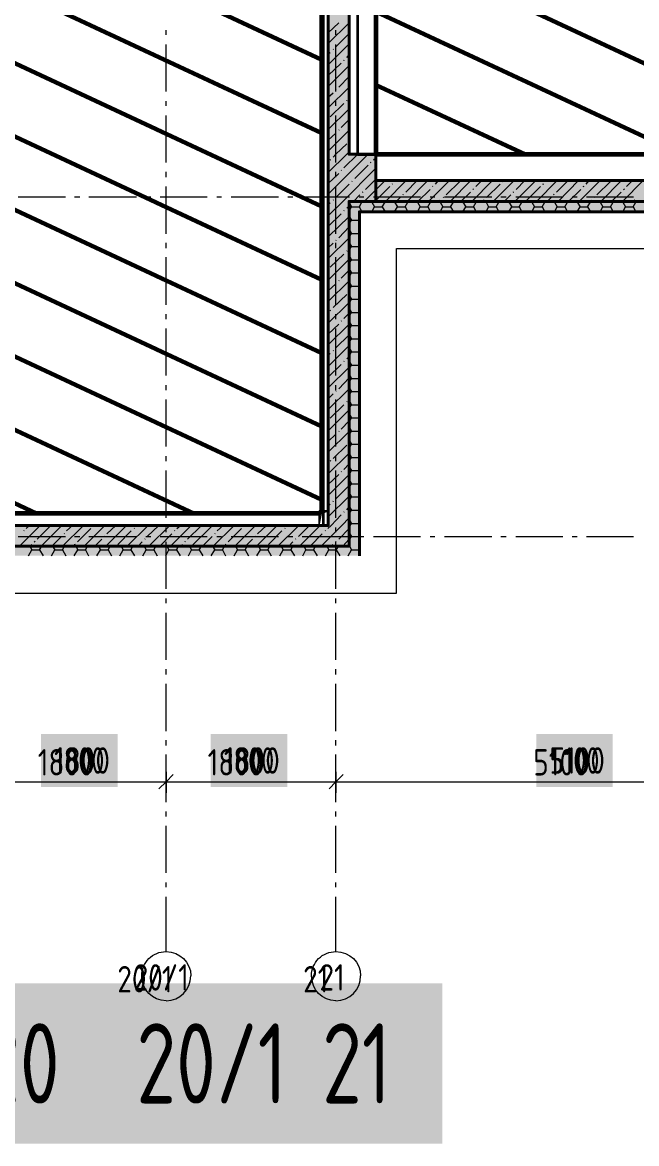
# Model space of a CAD drawing. Header units: millimetres. Extents: x -164500 to 426394, y -23753 to 102118.
# Drawn here: x -83931 to -77419, y -5874 to 6016 of the extents above; entities that cross this region are included whole.
import ezdxf

# ---------------------------------------------------------------- set-up
doc = ezdxf.new("R2010")
doc.units = ezdxf.units.MM
doc.layers.add('0) шлифовка', color=5, linetype='Continuous', lineweight=60)
doc.layers.add('389 П-1', color=210, linetype='Continuous', lineweight=35)
doc.layers.add('PDF _Геометрия', color=7, linetype='Continuous', true_color=0x1f1f1f)
doc.layers.add('PDF _Сплошная заливка', color=7, linetype='Continuous', true_color=0xffffff)
doc.layers.add('PDF _Текст', color=7, linetype='Continuous')
doc.styles.get("Standard").update_dxf_attribs({"font": 'ГОСТ тип А.ttf'})
doc.styles.add('СПДС', font='ГОСТ тип А.ttf', dxfattribs={"width": 0.9})
doc.linetypes.add('зигзаг', pattern='A,0.00254,-5.08,[131,ltypeshp.shx,S=5.08,R=0,X=-5.08,Y=0],-10.16,[131,ltypeshp.shx,S=5.08,R=180,X=5.08,Y=0],-5.08', length=20.32254)
pattern_1 = [(155, (205553.1, 26879), (-297.8825, -638.811), [])]

msp = doc.modelspace()

# ---------------------------------------------------------------- hatches: boundary and pattern name
at = {"layer": '0) шлифовка', "true_color": 0x2776bb}
h = msp.add_hatch(dxfattribs=at)
h.set_pattern_fill('ANSI31', color=152, scale=222, angle=110)
h.set_pattern_definition(pattern_1)
h.paths.add_polyline_path([(-80183.615, 4617.804), (-71698.22, 4617.804), (-71698.22, 11472.207), (-80183.615, 11472.207)])
h = msp.add_hatch(dxfattribs=at)
h.set_pattern_fill('ANSI31', color=152, scale=222, angle=110)
h.set_pattern_definition(pattern_1)
h.paths.add_polyline_path([(-80759.758, 809.331), (-116764.44, 809.331), (-116764.44, 8350.022), (-80759.758, 8350.022)])
at = {"layer": 'PDF _Сплошная заливка', "linetype": 'зигзаг', "transparency": 33554559}
h = msp.add_hatch(color=256, dxfattribs=at)
h.paths.add_polyline_path([(-80687.74, 4617.804), (-80467.467, 4617.804), (-80467.467, 8468.64), (-80687.74, 8468.64)])
h.paths.add_polyline_path([(-80467.467, 4117.915), (-80687.74, 4117.915), (-80687.74, 682.241), (-80467.467, 682.241)])

# ---------------------------------------------------------------- linework, layer by layer
at = {"layer": '0) шлифовка'}
for points in [[(-80183.615, 4617.804), (-71698.22, 4617.804), (-71698.22, 11472.207), (-80183.615, 11472.207)], [(-80759.758, 809.331), (-116764.44, 809.331), (-116764.44, 8350.022), (-80759.758, 8350.022)]]:
    msp.add_lwpolyline(points, close=True, dxfattribs=at)
at = {"layer": '389 П-1'}
for points in [[(-80183.615, 11374.771), (-80378.487, 11374.771), (-80378.487, 4613.567), (-71681.274, 4613.567), (-71681.274, 11374.771), (-75838.516, 11374.771)], [(-84081.051, 1734.513), (-84081.051, 682.241), (-80738.576, 682.241), (-80738.576, 8248.35), (-84081.051, 8248.35), (-84081.051, 7269.444)]]:
    msp.add_lwpolyline(points, dxfattribs=at)
at = {"layer": 'PDF _Геометрия', "color": 7, "lineweight": 40}
for points in [[(-80467.45, 8468.64), (-80467.45, 11472.207), (-80687.74, 11472.207), (-80687.74, 8468.64), (-80687.74, 4617.804), (-80687.74, 4117.915), (-80687.74, 682.241), (-84089.524, 682.241), (-84089.524, 1686.254), (-84309.814, 1686.254), (-84309.814, 682.241), (-85648.498, 682.241), (-90261.876, 682.241), (-90261.876, 461.951), (-85648.498, 461.951), (-80467.45, 461.951), (-80467.45, 682.241), (-80467.45, 4117.915), (-80183.615, 4117.915), (-80183.615, 4617.804), (-80467.45, 4617.804)], [(-80183.615, 4117.915), (-75811.709, 4117.915), (-75811.709, 4338.205), (-80183.615, 4338.205)]]:
    msp.add_lwpolyline(points, close=True, dxfattribs=at)
at = {"layer": 'PDF _Геометрия', "color": 7, "lineweight": 9}
for points in [[(-117649.836, 360.278), (-117649.836, -37.938), (-79963.326, -37.938), (-79963.326, 3618.026), (-70956.86, 3618.026), (-70956.86, 7617.135), (-71350.84, 7617.135)], [(-82407.696, 5884.47), (-82407.696, 5935.306)], [(-80607.25, 5884.47), (-80607.25, 5935.306)], [(-82407.696, 5282.909), (-82407.696, 5782.798)], [(-80607.25, 5282.909), (-80607.25, 5782.798)], [(-82407.696, 5130.401), (-82407.696, 5181.237)], [(-80607.25, 5130.401), (-80607.25, 5181.237)], [(-82407.696, 4528.84), (-82407.696, 5028.729)], [(-80607.25, 4528.84), (-80607.25, 5028.729)], [(-82407.696, 4376.332), (-82407.696, 4431.404)], [(-80607.25, 4376.332), (-80607.25, 4431.404)], [(-83975.143, 4164.515), (-83475.254, 4164.515)], [(-83377.818, 4164.515), (-83322.746, 4164.515)], [(-83225.31, 4164.515), (-82721.185, 4164.515)], [(-82623.749, 4164.515), (-82568.677, 4164.515)], [(-82471.241, 4164.515), (-81971.352, 4164.515)], [(-82407.696, 3774.771), (-82407.696, 4274.66)], [(-81869.68, 4164.515), (-81818.844, 4164.515)], [(-81717.172, 4164.515), (-81217.283, 4164.515)], [(-81115.611, 4164.515), (-81064.775, 4164.515)], [(-80963.103, 4164.515), (-80463.214, 4164.515)], [(-80607.25, 3774.771), (-80607.25, 4274.66)], [(-80361.542, 4164.515), (-80310.706, 4164.515)], [(-80209.034, 4164.515), (-79709.145, 4164.515)], [(-79607.473, 4164.515), (-79556.637, 4164.515)], [(-79454.964, 4164.515), (-78955.076, 4164.515)], [(-78857.64, 4164.515), (-78802.568, 4164.515)], [(-78700.895, 4164.515), (-78201.007, 4164.515)], [(-78103.571, 4164.515), (-78048.498, 4164.515)], [(-77951.063, 4164.515), (-77451.174, 4164.515)], [(-80357.306, 461.951), (-80357.306, 4007.77), (-71350.84, 4007.77)], [(-82407.696, 3622.263), (-82407.696, 3677.335)], [(-80607.25, 3622.263), (-80607.25, 3677.335)], [(-82407.696, 3020.702), (-82407.696, 3524.827)], [(-80607.25, 3020.702), (-80607.25, 3524.827)], [(-82407.696, 2868.194), (-82407.696, 2923.266)], [(-80607.25, 2868.194), (-80607.25, 2923.266)], [(-82407.696, 2270.869), (-82407.696, 2770.758)], [(-80607.25, 2270.869), (-80607.25, 2770.758)], [(-82407.696, 2114.125), (-82407.696, 2169.197)], [(-80607.25, 2114.125), (-80607.25, 2169.197)], [(-82407.696, 1516.8), (-82407.696, 2016.689)], [(-80607.25, 1516.8), (-80607.25, 2016.689)], [(-82407.696, 1364.292), (-82407.696, 1415.128)], [(-80607.25, 1364.292), (-80607.25, 1415.128)], [(-82407.696, 762.731), (-82407.696, 1262.62)], [(-80607.25, 762.731), (-80607.25, 1262.62)], [(-80785.176, 682.241), (-80759.758, 809.331), (-80687.74, 834.749)], [(-82407.696, 610.223), (-82407.696, 661.059)], [(-80607.25, 610.223), (-80607.25, 661.059)], [(-83975.143, 563.623), (-83475.254, 563.623)], [(-83377.818, 563.623), (-83322.746, 563.623)], [(-83225.31, 563.623), (-82721.185, 563.623)], [(-82623.749, 563.623), (-82568.677, 563.623)], [(-82471.241, 563.623), (-81971.352, 563.623)], [(-82407.696, 8.662), (-82407.696, 508.55)], [(-81869.68, 563.623), (-81818.844, 563.623)], [(-81717.172, 563.623), (-81217.283, 563.623)], [(-81115.611, 563.623), (-81064.775, 563.623)], [(-80963.103, 563.623), (-80463.214, 563.623)], [(-80607.25, 8.662), (-80607.25, 508.55)], [(-80361.542, 563.623), (-80310.706, 563.623)], [(-80209.034, 563.623), (-79709.145, 563.623)], [(-79607.473, 563.623), (-79556.637, 563.623)], [(-79454.964, 563.623), (-78955.076, 563.623)], [(-78857.64, 563.623), (-78802.568, 563.623)], [(-78700.895, 563.623), (-78201.007, 563.623)], [(-78103.571, 563.623), (-78048.498, 563.623)], [(-77951.063, 563.623), (-77451.174, 563.623)], [(-80357.306, 461.951), (-80357.306, 461.951)], [(-80357.306, 360.278), (-80357.306, 360.278)], [(-82407.696, -143.846), (-82407.696, -93.01)], [(-80607.25, -143.846), (-80607.25, -93.01)], [(-82407.696, -745.407), (-82407.696, -245.519)], [(-80607.25, -745.407), (-80607.25, -245.519)], [(-82407.696, -897.916), (-82407.696, -842.843)], [(-80607.25, -897.916), (-80607.25, -842.843)], [(-82407.696, -1499.476), (-82407.696, -999.588)], [(-80607.25, -1499.476), (-80607.25, -999.588)], [(-82407.696, -1651.985), (-82407.696, -1596.912)], [(-80607.25, -1651.985), (-80607.25, -1596.912)], [(-82407.696, -2253.545), (-82407.696, -1749.421)], [(-80607.25, -2253.545), (-80607.25, -1749.421)], [(-82407.696, -1931.583), (-82407.696, -2037.492), (-82407.696, -2156.11)], [(-80607.25, -1931.583), (-80607.25, -2037.492), (-80607.25, -2156.11)], [(-95015.054, -2037.492), (-90511.821, -2037.492), (-89711.152, -2037.492), (-85610.371, -2037.492), (-84208.142, -2037.492), (-82407.696, -2037.492), (-80607.25, -2037.492), (-75502.456, -2037.492), (-71600.784, -2037.492), (-71300.003, -2037.492), (-66796.77, -2037.492), (-63293.314, -2037.492), (-61492.869, -2037.492), (-57540.36, -2037.492), (-55439.134, -2037.492), (-50334.34, -2037.492), (-48932.11, -2037.492), (-45432.891, -2037.492), (-40175.589, -2037.492), (-34922.523, -2037.492), (-30999.669, -2037.492)], [(-82407.696, -2406.054), (-82407.696, -2350.981)], [(-80607.25, -2406.054), (-80607.25, -2350.981)], [(-82407.696, -3003.378), (-82407.696, -2503.49)], [(-80607.25, -3003.378), (-80607.25, -2503.49)], [(-82407.696, -3155.887), (-82407.696, -3105.05)], [(-80607.25, -3155.887), (-80607.25, -3105.05)]]:
    msp.add_lwpolyline(points, dxfattribs=at)
at = {"layer": 'PDF _Геометрия', "lineweight": 9}
for points in [[(-80687.74, 5791.271), (-80467.45, 6011.56)], [(-80687.74, 5905.652), (-80577.595, 6011.56)], [(-80607.25, 5757.38), (-80467.45, 5897.179)], [(-80687.74, 5566.744), (-80467.45, 5787.034)], [(-80636.904, 5727.725), (-80632.668, 5731.962)], [(-80687.74, 5681.126), (-80666.559, 5698.071)], [(-80522.523, 5613.344), (-80518.287, 5617.581)], [(-80492.869, 5642.999), (-80467.45, 5672.653)], [(-80687.74, 5452.363), (-80552.177, 5583.69)], [(-80687.74, 5337.982), (-80467.45, 5558.272)], [(-80577.595, 5329.509), (-80467.45, 5443.89)], [(-80687.74, 5109.219), (-80467.45, 5329.509)], [(-80687.74, 5223.601), (-80636.904, 5270.2)], [(-80607.25, 5299.855), (-80603.013, 5304.091)], [(-80666.559, 5016.02), (-80522.523, 5155.819)], [(-80492.869, 5185.474), (-80488.632, 5189.71)], [(-80687.74, 4880.457), (-80467.45, 5100.747)], [(-80577.595, 4871.984), (-80573.359, 4876.22)], [(-80552.177, 4901.639), (-80467.45, 4986.365)], [(-80687.74, 4651.694), (-80467.45, 4871.984)], [(-80687.74, 4766.076), (-80607.25, 4842.33)], [(-80687.74, 4422.932), (-80492.869, 4617.804), (-80467.45, 4643.222)], [(-80636.904, 4588.149), (-80607.25, 4617.804), (-80492.869, 4727.948)], [(-80687.74, 4194.169), (-80264.106, 4617.804)], [(-80666.559, 4558.495), (-80662.322, 4562.731)], [(-80522.523, 4473.768), (-80378.487, 4613.567)], [(-80238.688, 4528.84), (-80234.452, 4533.077)], [(-80209.034, 4558.495), (-80183.615, 4579.676)], [(-80687.74, 3965.407), (-80535.232, 4117.915), (-80183.615, 4469.531)], [(-80687.74, 4308.55), (-80577.595, 4414.459)], [(-80552.177, 4444.113), (-80547.941, 4448.35)], [(-80408.142, 4359.387), (-80264.106, 4503.422)], [(-80607.25, 4160.278), (-80467.45, 4300.078)], [(-80437.796, 4329.732), (-80433.56, 4333.968)], [(-80306.469, 4117.915), (-80183.615, 4240.769), (-80086.18, 4338.205)], [(-80293.76, 4245.005), (-80183.615, 4355.15)], [(-80081.943, 4117.915), (-79861.653, 4338.205)], [(-80009.925, 4300.078), (-80005.689, 4304.314)], [(-79980.271, 4329.732), (-79976.035, 4338.205)], [(-79865.89, 4215.351), (-79747.272, 4338.205)], [(-79853.181, 4117.915), (-79632.891, 4338.205)], [(-79624.418, 4117.915), (-79404.128, 4338.205)], [(-79552.4, 4300.078), (-79518.51, 4338.205)], [(-79438.019, 4185.696), (-79293.983, 4329.732)], [(-79395.656, 4117.915), (-79175.366, 4338.205)], [(-79166.893, 4117.915), (-78946.603, 4338.205)], [(-79124.53, 4274.66), (-79060.984, 4338.205)], [(-79010.148, 4160.278), (-78866.113, 4300.078)], [(-78938.131, 4117.915), (-78717.841, 4338.205)], [(-78840.695, 4329.732), (-78832.222, 4333.968)], [(-78709.368, 4117.915), (-78489.078, 4338.205)], [(-78696.659, 4245.005), (-78603.459, 4338.205)], [(-78480.605, 4117.915), (-78260.316, 4338.205)], [(-78412.824, 4300.078), (-78404.351, 4304.314)], [(-78383.17, 4329.732), (-78374.697, 4338.205)], [(-78268.788, 4215.351), (-78145.934, 4338.205)], [(-78251.843, 4117.915), (-78035.789, 4338.205)], [(-78027.317, 4117.915), (-77807.027, 4338.205)], [(-77955.299, 4300.078), (-77921.408, 4338.205)], [(-77840.918, 4185.696), (-77696.882, 4329.732)], [(-77798.554, 4117.915), (-77578.264, 4338.205)], [(-77569.792, 4117.915), (-77349.502, 4338.205)], [(-77527.428, 4274.66), (-77463.883, 4338.205)], [(-80420.851, 4117.915), (-80353.069, 4185.696)], [(-80323.415, 4215.351), (-80319.178, 4219.587)], [(-80179.379, 4130.624), (-80035.343, 4274.66)], [(-79895.544, 4185.696), (-79891.308, 4194.169)], [(-79738.799, 4117.915), (-79607.473, 4245.005)], [(-79582.055, 4274.66), (-79577.818, 4278.896)], [(-79467.673, 4160.278), (-79463.437, 4164.515)], [(-79281.274, 4117.915), (-79179.602, 4215.351)], [(-79154.184, 4245.005), (-79149.948, 4249.242)], [(-78823.749, 4117.915), (-78751.731, 4185.696)], [(-78726.313, 4215.351), (-78722.077, 4219.587)], [(-78582.278, 4130.624), (-78438.242, 4274.66)], [(-78298.443, 4185.696), (-78294.206, 4194.169)], [(-78141.698, 4117.915), (-78010.371, 4245.005)], [(-77984.953, 4274.66), (-77976.481, 4278.896)], [(-77870.572, 4160.278), (-77866.336, 4164.515)], [(-77684.173, 4117.915), (-77582.501, 4215.351)], [(-77557.083, 4245.005), (-77548.61, 4249.242)], [(-80687.74, 4079.788), (-80666.559, 4100.97)], [(-80636.904, 4130.624), (-80632.668, 4134.86)], [(-80492.869, 4045.897), (-80467.45, 4071.315)], [(-79967.562, 4117.915), (-79925.199, 4160.278)], [(-79510.037, 4117.915), (-79497.328, 4130.624)], [(-79039.803, 4130.624), (-79035.566, 4134.86)], [(-78366.224, 4117.915), (-78323.861, 4160.278)], [(-77912.935, 4117.915), (-77895.99, 4130.624)], [(-77442.701, 4130.624), (-77434.229, 4134.86)], [(-80687.74, 3851.025), (-80552.177, 3986.588)], [(-80687.74, 3740.88), (-80467.45, 3956.934)], [(-80522.523, 4016.243), (-80518.287, 4020.479)], [(-80577.595, 3732.408), (-80467.45, 3846.789)], [(-80687.74, 3512.118), (-80467.45, 3732.408)], [(-80607.25, 3702.753), (-80603.013, 3706.99)], [(-80687.74, 3626.499), (-80636.904, 3673.099)], [(-80492.869, 3588.372), (-80488.632, 3592.608)], [(-80687.74, 3283.355), (-80467.45, 3503.645)], [(-80666.559, 3418.918), (-80522.523, 3558.718)], [(-80552.177, 3304.537), (-80467.45, 3389.264)], [(-80687.74, 3054.593), (-80467.45, 3274.883)], [(-80687.74, 3168.974), (-80607.25, 3245.228)], [(-80577.595, 3274.883), (-80573.359, 3279.119)], [(-80636.904, 2991.048), (-80492.869, 3130.847)], [(-80687.74, 2825.83), (-80467.45, 3046.12)], [(-80666.559, 2961.393), (-80662.322, 2965.63)], [(-80522.523, 2876.666), (-80467.45, 2931.739)], [(-80687.74, 2597.068), (-80467.45, 2817.358)], [(-80687.74, 2711.449), (-80577.595, 2817.358)], [(-80552.177, 2847.012), (-80547.941, 2851.248)], [(-80607.25, 2563.177), (-80467.45, 2702.976)], [(-80687.74, 2368.305), (-80467.45, 2588.595)], [(-80687.74, 2482.686), (-80666.559, 2503.868)], [(-80636.904, 2533.523), (-80632.668, 2537.759)], [(-80687.74, 2253.924), (-80552.177, 2389.487)], [(-80522.523, 2419.141), (-80518.287, 2423.378)], [(-80492.869, 2448.796), (-80467.45, 2474.214)], [(-80687.74, 2139.543), (-80467.45, 2359.832)], [(-80577.595, 2131.07), (-80467.45, 2245.451)], [(-80687.74, 1910.78), (-80467.45, 2131.07)], [(-80687.74, 2025.161), (-80636.904, 2075.997)], [(-80607.25, 2105.652), (-80603.013, 2109.888)], [(-80687.74, 1686.254), (-80467.45, 1906.544)], [(-80666.559, 1817.581), (-80522.523, 1961.616)], [(-80492.869, 1991.271), (-80488.632, 1995.507)], [(-80552.177, 1703.199), (-80467.45, 1792.162)], [(-80687.74, 1457.491), (-80467.45, 1677.781)], [(-80577.595, 1677.781), (-80573.359, 1682.018)], [(-80687.74, 1571.873), (-80607.25, 1648.127)], [(-80687.74, 1228.729), (-80467.45, 1449.019)], [(-80636.904, 1389.71), (-80492.869, 1533.746)], [(-80666.559, 1364.292), (-80662.322, 1368.528)], [(-80522.523, 1275.329), (-80467.45, 1334.637)], [(-80687.74, 999.966), (-80467.45, 1220.256)], [(-80687.74, 1114.348), (-80577.595, 1220.256)], [(-80552.177, 1249.911), (-80547.941, 1254.147)], [(-80607.25, 961.839), (-80467.45, 1105.875)], [(-80687.74, 771.204), (-80467.45, 991.494)], [(-80687.74, 885.585), (-80666.559, 906.767)], [(-80636.904, 936.421), (-80632.668, 940.657)], [(-80492.869, 847.458), (-80467.45, 877.112)], [(-80763.995, 461.951), (-80543.705, 682.241), (-80467.45, 762.731)], [(-80691.977, 648.35), (-80658.086, 682.241), (-80552.177, 792.385)], [(-80522.523, 822.04), (-80518.287, 826.276)], [(-83962.434, 461.951), (-83742.144, 682.241)], [(-83915.834, 622.932), (-83911.598, 627.168)], [(-83890.416, 648.35), (-83856.525, 682.241)], [(-83776.035, 533.968), (-83631.999, 678.004)], [(-83733.671, 461.951), (-83513.381, 682.241)], [(-83504.909, 461.951), (-83284.619, 682.241)], [(-83487.963, 593.277), (-83483.727, 597.514)], [(-83462.545, 622.932), (-83399, 682.241)], [(-83348.164, 508.55), (-83204.128, 648.35)], [(-83276.146, 461.951), (-83055.856, 682.241)], [(-83174.474, 678.004), (-83170.238, 682.241)], [(-83047.384, 461.951), (-82827.094, 682.241)], [(-83034.675, 593.277), (-82941.475, 682.241)], [(-82920.293, 478.896), (-82776.258, 622.932)], [(-82818.621, 461.951), (-82598.331, 682.241)], [(-82746.603, 648.35), (-82742.367, 652.586)], [(-82721.185, 678.004), (-82712.712, 682.241)], [(-82606.804, 563.623), (-82483.95, 682.241)], [(-82589.858, 461.951), (-82369.569, 682.241)], [(-82361.096, 461.951), (-82140.806, 682.241)], [(-82318.733, 622.932), (-82314.496, 627.168)], [(-82293.314, 648.35), (-82255.187, 682.241)], [(-82178.933, 533.968), (-82034.898, 678.004)], [(-82136.57, 461.951), (-81916.28, 682.241)], [(-81907.807, 461.951), (-81687.517, 682.241)], [(-81890.862, 593.277), (-81886.625, 597.514)], [(-81865.444, 622.932), (-81801.899, 682.241)], [(-81751.063, 508.55), (-81607.027, 648.35)], [(-81679.045, 461.951), (-81458.755, 682.241)], [(-81577.372, 678.004), (-81573.136, 682.241)], [(-81450.282, 461.951), (-81229.992, 682.241)], [(-81437.573, 593.277), (-81344.374, 682.241)], [(-81323.192, 478.896), (-81179.156, 622.932)], [(-81221.52, 461.951), (-81001.23, 682.241)], [(-81149.502, 648.35), (-81145.265, 652.586)], [(-81119.847, 678.004), (-81115.611, 682.241)], [(-81005.466, 563.623), (-80886.848, 682.241)], [(-80992.757, 461.951), (-80772.467, 682.241)], [(-80721.631, 622.932), (-80717.395, 627.168)], [(-80577.595, 533.968), (-80467.45, 648.35)], [(-83848.052, 461.951), (-83831.107, 478.896)], [(-83805.689, 508.55), (-83797.216, 512.787)], [(-83619.29, 461.951), (-83517.618, 563.623)], [(-83377.818, 478.896), (-83369.346, 483.132)], [(-83161.765, 461.951), (-83089.747, 533.968)], [(-83060.093, 563.623), (-83055.856, 567.859)], [(-82704.24, 461.951), (-82661.876, 508.55)], [(-82632.222, 533.968), (-82627.986, 538.205)], [(-82475.477, 461.951), (-82348.387, 593.277)], [(-82250.951, 461.951), (-82234.006, 478.896)], [(-82204.351, 508.55), (-82200.115, 512.787)], [(-82022.188, 461.951), (-81920.516, 563.623)], [(-81776.481, 478.896), (-81772.244, 483.132)], [(-81564.663, 461.951), (-81492.646, 533.968)], [(-81462.991, 563.623), (-81458.755, 567.859)], [(-81107.138, 461.951), (-81064.775, 508.55)], [(-81035.12, 533.968), (-81030.884, 538.205)], [(-80878.376, 461.951), (-80751.285, 593.277)], [(-80649.613, 461.951), (-80636.904, 478.896)], [(-80607.25, 508.55), (-80603.013, 512.787)], [(-80535.232, 461.951), (-80467.45, 533.968)]]:
    msp.add_lwpolyline(points, dxfattribs=at)
at = {"layer": 'PDF _Геометрия', "color": 251, "lineweight": 9, "true_color": 0x4a4a4a}
for points in [[(-80458.978, 4088.261), (-80442.032, 4058.606), (-80357.306, 4058.606), (-80357.306, 4054.37), (-80331.887, 4007.77)], [(-80458.978, 4028.952), (-80442.032, 4058.606)], [(-80357.306, 4058.606), (-80357.306, 4062.843), (-80331.887, 4109.442)], [(-80225.979, 4109.442), (-80196.324, 4058.606), (-80115.834, 4058.606), (-80086.18, 4007.77)], [(-80225.979, 4007.77), (-80196.324, 4058.606)], [(-80115.834, 4058.606), (-80086.18, 4109.442)], [(-79984.507, 4109.442), (-79954.853, 4058.606), (-79874.362, 4058.606), (-79844.708, 4007.77)], [(-79984.507, 4007.77), (-79954.853, 4058.606)], [(-79874.362, 4058.606), (-79844.708, 4109.442)], [(-79743.036, 4109.442), (-79713.381, 4058.606), (-79632.891, 4058.606), (-79603.236, 4007.77)], [(-79743.036, 4007.77), (-79713.381, 4058.606)], [(-79632.891, 4058.606), (-79603.236, 4109.442)], [(-79501.564, 4109.442), (-79471.91, 4058.606), (-79391.419, 4058.606), (-79361.765, 4007.77)], [(-79501.564, 4007.77), (-79471.91, 4058.606)], [(-79391.419, 4058.606), (-79361.765, 4109.442)], [(-79260.093, 4109.442), (-79230.438, 4058.606), (-79149.948, 4058.606), (-79120.293, 4007.77)], [(-79260.093, 4007.77), (-79230.438, 4058.606)], [(-79149.948, 4058.606), (-79120.293, 4109.442)], [(-79014.385, 4109.442), (-78988.967, 4058.606), (-78908.476, 4058.606), (-78878.822, 4007.77)], [(-79014.385, 4007.77), (-78988.967, 4058.606)], [(-78908.476, 4058.606), (-78878.822, 4109.442)], [(-78772.913, 4109.442), (-78743.259, 4058.606), (-78662.768, 4058.606), (-78637.35, 4007.77)], [(-78772.913, 4007.77), (-78743.259, 4058.606)], [(-78662.768, 4058.606), (-78637.35, 4109.442)], [(-78531.442, 4109.442), (-78501.787, 4058.606), (-78421.297, 4058.606), (-78391.642, 4007.77)], [(-78531.442, 4007.77), (-78501.787, 4058.606)], [(-78421.297, 4058.606), (-78391.642, 4109.442)], [(-78289.97, 4109.442), (-78260.316, 4058.606), (-78179.825, 4058.606), (-78150.171, 4007.77)], [(-78289.97, 4007.77), (-78260.316, 4058.606)], [(-78179.825, 4058.606), (-78150.171, 4109.442)], [(-78048.498, 4109.442), (-78018.844, 4058.606), (-77938.353, 4058.606), (-77908.699, 4007.77)], [(-78048.498, 4007.77), (-78018.844, 4058.606)], [(-77938.353, 4058.606), (-77908.699, 4109.442)], [(-77807.027, 4109.442), (-77777.372, 4058.606), (-77696.882, 4058.606), (-77667.228, 4007.77)], [(-77807.027, 4007.77), (-77777.372, 4058.606)], [(-77696.882, 4058.606), (-77667.228, 4109.442)], [(-77565.555, 4109.442), (-77535.901, 4058.606), (-77455.41, 4058.606), (-77425.756, 4007.77)], [(-77565.555, 4007.77), (-77535.901, 4058.606)], [(-77455.41, 4058.606), (-77425.756, 4109.442)], [(-80458.978, 3948.461), (-80442.032, 3918.807), (-80357.306, 3918.807), (-80357.306, 3914.571)], [(-80458.978, 3889.152), (-80442.032, 3918.807)], [(-80458.978, 3808.662), (-80442.032, 3779.008), (-80357.306, 3779.008), (-80357.306, 3774.771)], [(-80357.306, 3918.807), (-80357.306, 3923.043)], [(-80458.978, 3749.353), (-80442.032, 3779.008)], [(-80357.306, 3779.008), (-80357.306, 3783.244)], [(-80458.978, 3668.863), (-80442.032, 3639.208), (-80357.306, 3639.208), (-80357.306, 3634.972)], [(-80458.978, 3609.554), (-80442.032, 3639.208)], [(-80357.306, 3639.208), (-80357.306, 3643.445)], [(-80458.978, 3529.063), (-80442.032, 3499.409), (-80357.306, 3499.409), (-80357.306, 3495.173)], [(-80458.978, 3469.754), (-80442.032, 3499.409)], [(-80357.306, 3499.409), (-80357.306, 3503.645)], [(-80458.978, 3389.264), (-80442.032, 3359.61), (-80357.306, 3359.61), (-80357.306, 3355.373)], [(-80458.978, 3329.955), (-80442.032, 3359.61)], [(-80357.306, 3359.61), (-80357.306, 3363.846)], [(-80458.978, 3249.465), (-80442.032, 3219.81), (-80357.306, 3219.81), (-80357.306, 3215.574)], [(-80458.978, 3190.156), (-80442.032, 3219.81)], [(-80357.306, 3219.81), (-80357.306, 3224.047)], [(-80458.978, 3109.665), (-80442.032, 3080.011), (-80357.306, 3080.011), (-80357.306, 3075.775)], [(-80458.978, 3050.356), (-80442.032, 3080.011)], [(-80357.306, 3080.011), (-80357.306, 3084.247)], [(-80458.978, 2969.866), (-80442.032, 2940.212), (-80357.306, 2940.212), (-80357.306, 2935.975)], [(-80458.978, 2910.557), (-80442.032, 2940.212)], [(-80357.306, 2940.212), (-80357.306, 2944.448)], [(-80458.978, 2830.067), (-80442.032, 2800.412), (-80357.306, 2800.412), (-80357.306, 2796.176)], [(-80458.978, 2770.758), (-80442.032, 2800.412)], [(-80357.306, 2800.412), (-80357.306, 2804.649)], [(-80458.978, 2690.267), (-80442.032, 2660.613), (-80357.306, 2660.613), (-80357.306, 2656.377)], [(-80458.978, 2630.958), (-80442.032, 2660.613)], [(-80357.306, 2660.613), (-80357.306, 2664.849)], [(-80458.978, 2550.468), (-80442.032, 2520.814), (-80357.306, 2520.814), (-80357.306, 2516.577)], [(-80458.978, 2491.159), (-80442.032, 2520.814)], [(-80357.306, 2520.814), (-80357.306, 2525.05)], [(-80458.978, 2410.669), (-80442.032, 2381.014), (-80357.306, 2381.014), (-80357.306, 2376.778)], [(-80458.978, 2351.36), (-80442.032, 2381.014)], [(-80357.306, 2381.014), (-80357.306, 2385.251)], [(-80458.978, 2270.869), (-80442.032, 2241.215), (-80357.306, 2241.215), (-80357.306, 2236.979)], [(-80458.978, 2211.56), (-80442.032, 2241.215)], [(-80357.306, 2241.215), (-80357.306, 2245.451)], [(-80458.978, 2131.07), (-80442.032, 2101.416), (-80357.306, 2101.416), (-80357.306, 2097.179)], [(-80458.978, 2071.761), (-80442.032, 2101.416)], [(-80357.306, 2101.416), (-80357.306, 2105.652)], [(-80458.978, 1991.271), (-80442.032, 1961.616), (-80357.306, 1961.616), (-80357.306, 1957.38)], [(-80458.978, 1931.962), (-80442.032, 1961.616)], [(-80357.306, 1961.616), (-80357.306, 1965.853)], [(-80458.978, 1851.471), (-80442.032, 1821.817), (-80357.306, 1821.817), (-80357.306, 1817.581)], [(-80458.978, 1792.162), (-80442.032, 1821.817)], [(-80357.306, 1821.817), (-80357.306, 1826.053)], [(-80458.978, 1711.672), (-80442.032, 1682.018), (-80357.306, 1682.018), (-80357.306, 1677.781)], [(-80458.978, 1652.363), (-80442.032, 1682.018)], [(-80357.306, 1682.018), (-80357.306, 1686.254)], [(-80458.978, 1571.873), (-80442.032, 1542.218), (-80357.306, 1542.218), (-80357.306, 1537.982)], [(-80357.306, 1542.218), (-80357.306, 1546.455)], [(-80458.978, 1512.564), (-80442.032, 1542.218)], [(-80458.978, 1432.073), (-80442.032, 1402.419), (-80357.306, 1402.419), (-80357.306, 1398.183)], [(-80458.978, 1372.764), (-80442.032, 1402.419)], [(-80357.306, 1402.419), (-80357.306, 1406.655)], [(-80458.978, 1292.274), (-80442.032, 1262.62), (-80357.306, 1262.62), (-80357.306, 1258.383)], [(-80458.978, 1232.965), (-80442.032, 1262.62)], [(-80357.306, 1262.62), (-80357.306, 1266.856)], [(-80458.978, 1152.475), (-80442.032, 1122.82), (-80357.306, 1122.82), (-80357.306, 1118.584)], [(-80458.978, 1093.166), (-80442.032, 1122.82)], [(-80357.306, 1122.82), (-80357.306, 1127.057)], [(-80458.978, 1012.675), (-80442.032, 983.021), (-80357.306, 983.021), (-80357.306, 978.785)], [(-80458.978, 953.366), (-80442.032, 983.021)], [(-80357.306, 983.021), (-80357.306, 987.257)], [(-80458.978, 872.876), (-80442.032, 843.222), (-80357.306, 843.222), (-80357.306, 838.985)], [(-80458.978, 813.567), (-80442.032, 843.222)], [(-80357.306, 843.222), (-80357.306, 847.458)], [(-80458.978, 733.077), (-80442.032, 703.422), (-80357.306, 703.422), (-80357.306, 699.186)], [(-80458.978, 673.768), (-80442.032, 703.422)], [(-80357.306, 703.422), (-80357.306, 707.659)], [(-80458.978, 593.277), (-80442.032, 563.623), (-80357.306, 563.623), (-80357.306, 559.387)], [(-80458.978, 533.968), (-80442.032, 563.623)], [(-80357.306, 563.623), (-80357.306, 567.859)], [(-83864.998, 360.278), (-83831.107, 423.824)], [(-83852.289, 461.951), (-83831.107, 423.824), (-83750.617, 423.824), (-83712.489, 360.278)], [(-83750.617, 423.824), (-83725.199, 461.951)], [(-83623.526, 360.278), (-83585.399, 423.824)], [(-83610.817, 461.951), (-83585.399, 423.824), (-83504.909, 423.824), (-83471.018, 360.278)], [(-83504.909, 423.824), (-83483.727, 461.951)], [(-83382.055, 360.278), (-83343.928, 423.824)], [(-83365.109, 461.951), (-83343.928, 423.824), (-83263.437, 423.824), (-83229.546, 360.278)], [(-83263.437, 423.824), (-83242.255, 461.951)], [(-83140.583, 360.278), (-83102.456, 423.824)], [(-83123.638, 461.951), (-83102.456, 423.824), (-83021.966, 423.824), (-82988.075, 360.278)], [(-83021.966, 423.824), (-83000.784, 461.951)], [(-82899.112, 360.278), (-82860.984, 423.824)], [(-82882.166, 461.951), (-82860.984, 423.824), (-82780.494, 423.824), (-82742.367, 360.278)], [(-82780.494, 423.824), (-82759.312, 461.951)], [(-82653.404, 360.278), (-82619.513, 423.824)], [(-82640.695, 461.951), (-82619.513, 423.824), (-82539.022, 423.824), (-82500.895, 360.278)], [(-82539.022, 423.824), (-82517.841, 461.951)], [(-82411.932, 360.278), (-82378.041, 423.824)], [(-82399.223, 461.951), (-82378.041, 423.824), (-82297.551, 423.824), (-82259.424, 360.278)], [(-82297.551, 423.824), (-82276.369, 461.951)], [(-82170.461, 360.278), (-82136.57, 423.824)], [(-82157.751, 461.951), (-82136.57, 423.824), (-82056.079, 423.824), (-82017.952, 360.278)], [(-82056.079, 423.824), (-82030.661, 461.951)], [(-81928.989, 360.278), (-81890.862, 423.824)], [(-81916.28, 461.951), (-81890.862, 423.824), (-81810.371, 423.824), (-81776.481, 360.278)], [(-81810.371, 423.824), (-81789.19, 461.951)], [(-81687.517, 360.278), (-81649.39, 423.824)], [(-81670.572, 461.951), (-81649.39, 423.824), (-81568.9, 423.824), (-81535.009, 360.278)], [(-81568.9, 423.824), (-81547.718, 461.951)], [(-81446.046, 360.278), (-81407.919, 423.824)], [(-81429.1, 461.951), (-81407.919, 423.824), (-81327.428, 423.824), (-81293.537, 360.278)], [(-81327.428, 423.824), (-81306.246, 461.951)], [(-81200.338, 360.278), (-81166.447, 423.824)], [(-81187.629, 461.951), (-81166.447, 423.824), (-81085.957, 423.824), (-81047.83, 360.278)], [(-81085.957, 423.824), (-81064.775, 461.951)], [(-80958.866, 360.278), (-80924.976, 423.824)], [(-80946.157, 461.951), (-80924.976, 423.824), (-80844.485, 423.824), (-80806.358, 360.278)], [(-80844.485, 423.824), (-80823.303, 461.951)], [(-80717.395, 360.278), (-80683.504, 423.824)], [(-80704.686, 461.951), (-80683.504, 423.824), (-80603.013, 423.824), (-80564.886, 360.278)], [(-80603.013, 423.824), (-80577.595, 461.951)], [(-80475.923, 360.278), (-80442.032, 423.824)], [(-80463.214, 461.951), (-80442.032, 423.824), (-80357.306, 423.824), (-80357.306, 419.587)], [(-80357.306, 423.824), (-80357.306, 428.06)]]:
    msp.add_lwpolyline(points, dxfattribs=at)
at = {"layer": 'PDF _Геометрия', "color": 7, "lineweight": 40}
for points in [[(-71350.84, 4109.442), (-71350.84, 4007.77), (-80357.306, 4007.77), (-80357.306, 461.951), (-80357.306, 360.278)], [(-80458.978, 461.951), (-80458.978, 461.951)], [(-80357.306, 461.951), (-80357.306, 461.951)], [(-80357.306, 461.951), (-80357.306, 461.951)]]:
    msp.add_lwpolyline(points, dxfattribs=at)
at = {"layer": 'PDF _Геометрия', "color": 7, "lineweight": 9}
for points in [[(-80785.176, 834.749), (-80687.74, 834.749), (-80687.74, 682.241), (-80785.176, 682.241)], [(-80687.74, 834.749), (-80785.176, 834.749), (-80785.176, 682.241), (-80687.74, 682.241)]]:
    msp.add_lwpolyline(points, close=True, dxfattribs=at)
at = {"layer": 'PDF _Геометрия', "color": 7, "lineweight": 18}
for points in [[(-82331.442, -1961.238), (-82407.696, -2037.492), (-82483.95, -2113.746)], [(-80530.996, -1961.238), (-80607.25, -2037.492), (-80679.268, -2113.746)]]:
    msp.add_lwpolyline(points, dxfattribs=at)
at = {"layer": 'PDF _Геометрия', "color": 7, "lineweight": 9}
for points in [[(-82666.113, -4096.355, -0.418032787), (-82407.696, -3837.938), (-82407.696, -3257.559)], [(-80865.667, -4096.355, -0.418032787), (-80607.25, -3837.938), (-80607.25, -3257.559)]]:
    msp.add_lwpolyline(points, format="xyb", dxfattribs=at)
at = {"layer": 'PDF _Геометрия', "color": 7, "linetype": 'зигзаг', "lineweight": 9}
for centre in [(-82409.014, -4095.036), (-80608.568, -4095.036)]:
    msp.add_arc(centre, 263.975, 270.2862173, 359.7137827, dxfattribs=at)
for points in [[(-82407.696, -3837.938), (-82263.66, -3837.938), (-82145.042, -3952.319), (-82145.042, -4096.355)], [(-80607.25, -3837.938), (-80463.214, -3837.938), (-80344.597, -3952.319), (-80344.597, -4096.355)], [(-82407.696, -4359.008), (-82551.731, -4359.008), (-82666.113, -4240.39), (-82666.113, -4096.355)], [(-80607.25, -4359.008), (-80751.285, -4359.008), (-80865.667, -4240.39), (-80865.667, -4096.355)]]:
    msp.add_open_spline(points, degree=3, dxfattribs=at)
at = {"layer": 'PDF _Сплошная заливка', "linetype": 'зигзаг', "lineweight": 5, "transparency": 33554559}
for points in [[(-80687.74, 4617.804), (-80687.74, 4117.915), (-80183.632, 4617.804), (-80183.632, 4117.915)], [(-80183.615, 4338.205), (-80183.615, 4117.915), (-75811.709, 4338.205), (-75811.709, 4117.915)], [(-80458.978, 4109.442), (-80458.978, 461.951), (-80357.322, 4109.442), (-80357.322, 461.951)], [(-80357.306, 4109.442), (-80357.306, 4007.77), (-71350.84, 4109.442), (-71350.84, 4007.77)], [(-85648.498, 682.241), (-85648.498, 461.951), (-80467.45, 682.241), (-80467.45, 461.951)], [(-156429.323, 461.951), (-156429.323, 360.278), (-80357.306, 461.951), (-80357.306, 360.278)]]:
    msp.add_solid(points, dxfattribs=at)

# ---------------------------------------------------------------- texts
at = {"linetype": 'зигзаг', "attachment_point": 4, "style": 'СПДС', "bg_fill": 1, "box_fill_scale": 1.5, "bg_fill_color": 7, "bg_fill_true_color": 16777215, "bg_fill_transparency": 0}
for s, insert, char_height in [('1800', (-83594.385, -1811.595), 279.8266), ('1800', (-81793.745, -1811.595), 279.8266), ('5100', (-78341.009, -1811.595), 279.8266), ('20', (-84379.164, -5024.151), 850), ('20/1', (-82722.689, -5024.151), 850), ('21', (-80752.708, -5024.151), 850)]:
    msp.add_mtext(s, dxfattribs=dict(at, insert=insert, char_height=char_height))
at = {"layer": 'PDF _Текст', "linetype": 'зигзаг', "attachment_point": 4}
for s, insert, char_height in [('1800', (-83767.826, -1830.747), 279.8266), ('1800', (-83594.385, -1811.595), 279.8266), ('1800', (-81967.186, -1830.747), 279.8266), ('1800', (-81793.745, -1811.595), 279.8266), ('5100', (-78514.45, -1830.747), 279.8266), ('5100', (-78341.009, -1811.595), 279.8266), ('20/1', (-82924.652, -4130.873), 280.5015), ('20/1', (-82751.21, -4111.721), 280.5015), ('21', (-80954.67, -4130.873), 280.5015), ('21', (-80781.229, -4111.721), 280.5015)]:
    msp.add_mtext(s, dxfattribs=dict(at, insert=insert, char_height=char_height))

doc.saveas('drawing.dxf')
